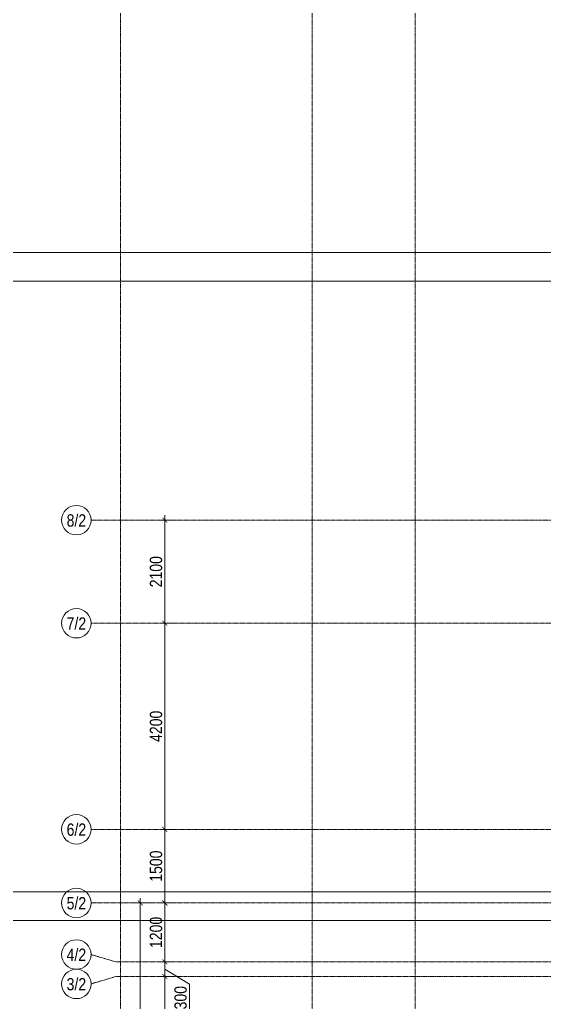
# Model space of a CAD drawing. Header units: millimetres. Extents: x -65509 to 912790, y 446 to 713294.
# Drawn here: x 421146 to 431828, y 517758 to 537783 of the extents above; entities that cross this region are included whole.
import ezdxf
from ezdxf import colors
from ezdxf.entities.mleader import LeaderData, LeaderLine
from ezdxf.enums import TextEntityAlignment as Align
from ezdxf.math import Vec2, Vec3

# ---------------------------------------------------------------- set-up
doc = ezdxf.new("R2010")
doc.units = ezdxf.units.MM
doc.linetypes.add('CENTER2', pattern=[28.575, 19.05, -3.175, 3.175, -3.175])
doc.layers.get('Defpoints').update_dxf_attribs({"color": 250})
for name, color, linetype, lineweight in [('АР_ФАСАД', 250, 'Continuous', 9), ('РД_Воронки с кровли', 250, 'Continuous', 18), ('РД_Оси_100', 250, 'Continuous', 0), ('РД_Оси_размер', 250, 'Continuous', 0)]:
    doc.layers.add(name, color=color, linetype=linetype, lineweight=lineweight)
doc.styles.add('style1', font='ARIALN.TTF')
doc.styles.add('ккк', font='isocpeur.ttf', dxfattribs={"width": 0.85, "oblique": 15})
doc.dimstyles.new('Dim100_ареал', dxfattribs={"dimscale": 100, "dimtxt": 2.5, "dimasz": 1, "dimexe": 1, "dimexo": 1, "dimgap": 0.5, "dimtad": 1, "dimzin": 12, "dimdsep": 46, "dimtxsty": 'style1', "dimblk": 'ARCHTICK', "dimcen": 1, "dimdle": 1, "dimclrd": 256, "dimclre": 256, "dimaunit": 1, "dimadec": 0, "dimazin": 3, "dimtfac": 1, "dimtmove": 1, "dimatfit": 3, "dimldrblk": 'OPEN30', "dimfxl": 4, "dimfxlon": 1, "dimtolj": 1, "dimtzin": 0, "dimlwd": 9, "dimlwe": 9, "dimarcsym": 0})

# ---------------------------------------------------------------- blocks, each defined once
blk = doc.blocks.new('A-iden')
at = {"linetype": 'Continuous', "lineweight": 5}
blk.add_circle((0, -4), 3, dxfattribs=at)
at = {"color": 0, "linetype": 'Continuous', "lineweight": 20, "style": 'ккк', "width": 0.85}
blk.add_attdef('ID', text='', height=8, dxfattribs=at).set_placement((0.31, -3.85), align=Align.MIDDLE_CENTER)
blk = doc.blocks.new('_ArchTick')
at = {"color": 0, "linetype": 'ByBlock', "const_width": 0.15}
blk.add_lwpolyline([(-0.5, -0.5), (0.5, 0.5)], dxfattribs=at)
blk = doc.blocks.new('*D217')
at = {"layer": 'Defpoints', "color": 0, "transparency": 16777216}
for p in [(34000, 13500), (37500, 13500), (37500, 0)]:
    blk.add_point(p, dxfattribs=at)
at = {"layer": 'РД_Оси_размер', "color": 0, "lineweight": 5, "transparency": 16777216}
for p, q in [((34200, 13500), (33900, 13500)), ((34000, -100), (34000, 13600)), ((34200, 0), (33900, 0))]:
    blk.add_line(p, q, dxfattribs=at)
at = {"layer": 'РД_Оси_размер', "color": 0, "lineweight": 5, "transparency": 16777216, "xscale": 100, "yscale": 100, "zscale": 100}
for p, rotation in [((34000, 13500), 90), ((34000, 0), 270)]:
    blk.add_blockref('_ArchTick', p, dxfattribs=dict(at, rotation=rotation))
at = {"layer": 'РД_Оси_размер', "color": 0, "transparency": 16777216, "insert": (33822, 6750), "char_height": 250, "attachment_point": 5, "rotation": 90, "style": 'style1'}
blk.add_mtext('\\A1;13500', dxfattribs=at)
blk = doc.blocks.new('_Open30')
at = {"color": 0, "linetype": 'ByBlock', "lineweight": -2}
for p, q in [((-1, 0.27), (0, 0)), ((0, 0), (-1, -0.27)), ((0, 0), (-1, 0))]:
    blk.add_line(p, q, dxfattribs=at)
blk = doc.blocks.new('*D230')
at = {"layer": 'Defpoints', "color": 0, "transparency": 16777216}
for p in [(36000, 21300), (34500, 19200), (36000, 19200)]:
    blk.add_point(p, dxfattribs=at)
at = {"layer": 'РД_Оси_размер', "color": 0, "lineweight": 5, "transparency": 16777216}
for p, q in [((34700, 21300), (34400, 21300)), ((34500, 21400), (34500, 19100)), ((34700, 19200), (34400, 19200))]:
    blk.add_line(p, q, dxfattribs=at)
at = {"layer": 'РД_Оси_размер', "color": 0, "lineweight": 5, "transparency": 16777216, "xscale": 100, "yscale": 100, "zscale": 100}
for p, rotation in [((34500, 21300), 90), ((34500, 19200), 270)]:
    blk.add_blockref('_ArchTick', p, dxfattribs=dict(at, rotation=rotation))
at = {"layer": 'РД_Оси_размер', "color": 0, "transparency": 16777216, "insert": (34322, 20250), "char_height": 250, "attachment_point": 5, "rotation": 90, "style": 'style1'}
blk.add_mtext('\\A1;2100', dxfattribs=at)
blk = doc.blocks.new('*D218')
at = {"layer": 'Defpoints', "color": 0, "transparency": 16777216}
for p in [(36000, 19200), (34500, 15000), (36000, 15000)]:
    blk.add_point(p, dxfattribs=at)
at = {"layer": 'РД_Оси_размер', "color": 0, "lineweight": 5, "transparency": 16777216}
for p, q in [((34500, 19300), (34500, 14900)), ((34700, 19200), (34400, 19200)), ((34700, 15000), (34400, 15000))]:
    blk.add_line(p, q, dxfattribs=at)
at = {"layer": 'РД_Оси_размер', "color": 0, "lineweight": 5, "transparency": 16777216, "xscale": 100, "yscale": 100, "zscale": 100}
for p, rotation in [((34500, 19200), 90), ((34500, 15000), 270)]:
    blk.add_blockref('_ArchTick', p, dxfattribs=dict(at, rotation=rotation))
at = {"layer": 'РД_Оси_размер', "color": 0, "transparency": 16777216, "insert": (34322, 17100), "char_height": 250, "attachment_point": 5, "rotation": 90, "style": 'style1'}
blk.add_mtext('\\A1;4200', dxfattribs=at)
blk = doc.blocks.new('*D231')
at = {"layer": 'Defpoints', "color": 0, "transparency": 16777216}
for p in [(36000, 15000), (34500, 13500), (36000, 13500)]:
    blk.add_point(p, dxfattribs=at)
at = {"layer": 'РД_Оси_размер', "color": 0, "lineweight": 5, "transparency": 16777216}
for p, q in [((34500, 15100), (34500, 13400)), ((34700, 15000), (34400, 15000)), ((34700, 13500), (34400, 13500))]:
    blk.add_line(p, q, dxfattribs=at)
at = {"layer": 'РД_Оси_размер', "color": 0, "lineweight": 5, "transparency": 16777216, "xscale": 100, "yscale": 100, "zscale": 100}
for p, rotation in [((34500, 15000), 90), ((34500, 13500), 270)]:
    blk.add_blockref('_ArchTick', p, dxfattribs=dict(at, rotation=rotation))
at = {"layer": 'РД_Оси_размер', "color": 0, "transparency": 16777216, "insert": (34322, 14250), "char_height": 250, "attachment_point": 5, "rotation": 90, "style": 'style1'}
blk.add_mtext('\\A1;1500', dxfattribs=at)
blk = doc.blocks.new('*D232')
at = {"layer": 'Defpoints', "color": 0, "transparency": 16777216}
for p in [(36000, 13500), (34500, 12300), (36000, 12300)]:
    blk.add_point(p, dxfattribs=at)
at = {"layer": 'РД_Оси_размер', "color": 0, "lineweight": 5, "transparency": 16777216}
for p, q in [((34700, 13500), (34400, 13500)), ((34500, 13600), (34500, 12200)), ((34700, 12300), (34400, 12300))]:
    blk.add_line(p, q, dxfattribs=at)
at = {"layer": 'РД_Оси_размер', "color": 0, "lineweight": 5, "transparency": 16777216, "xscale": 100, "yscale": 100, "zscale": 100}
for p, rotation in [((34500, 13500), 90), ((34500, 12300), 270)]:
    blk.add_blockref('_ArchTick', p, dxfattribs=dict(at, rotation=rotation))
at = {"layer": 'РД_Оси_размер', "color": 0, "transparency": 16777216, "insert": (34322, 12900), "char_height": 250, "attachment_point": 5, "rotation": 90, "style": 'style1'}
blk.add_mtext('\\A1;1200', dxfattribs=at)
blk = doc.blocks.new('*D233')
at = {"layer": 'Defpoints', "color": 0, "transparency": 16777216}
for p in [(36000, 12300), (34500, 12000), (36000, 12000)]:
    blk.add_point(p, dxfattribs=at)
at = {"layer": 'РД_Оси_размер', "color": 0, "lineweight": 5, "transparency": 16777216}
for p, q in [((34700, 12300), (34400, 12300)), ((34500, 12400), (34500, 11900)), ((34500, 12150), (35000, 11846)), ((34700, 12000), (34400, 12000)), ((35000, 11846), (35000, 11293))]:
    blk.add_line(p, q, dxfattribs=at)
at = {"layer": 'РД_Оси_размер', "color": 0, "lineweight": 5, "transparency": 16777216, "xscale": 100, "yscale": 100, "zscale": 100}
for p, rotation in [((34500, 12300), 90), ((34500, 12000), 270)]:
    blk.add_blockref('_ArchTick', p, dxfattribs=dict(at, rotation=rotation))
at = {"layer": 'РД_Оси_размер', "color": 0, "transparency": 16777216, "insert": (34822, 11570), "char_height": 250, "attachment_point": 5, "rotation": 90, "style": 'style1'}
blk.add_mtext('\\A1;300', dxfattribs=at)
blk = doc.blocks.new('*D234')
at = {"layer": 'Defpoints', "color": 0, "transparency": 16777216}
for p in [(36000, 12000), (34500, 7800), (36000, 7800)]:
    blk.add_point(p, dxfattribs=at)
at = {"layer": 'РД_Оси_размер', "color": 0, "lineweight": 5, "transparency": 16777216}
for p, q in [((34500, 12100), (34500, 7700)), ((34700, 12000), (34400, 12000)), ((34700, 7800), (34400, 7800))]:
    blk.add_line(p, q, dxfattribs=at)
at = {"layer": 'РД_Оси_размер', "color": 0, "lineweight": 5, "transparency": 16777216, "xscale": 100, "yscale": 100, "zscale": 100}
for p, rotation in [((34500, 12000), 90), ((34500, 7800), 270)]:
    blk.add_blockref('_ArchTick', p, dxfattribs=dict(at, rotation=rotation))
at = {"layer": 'РД_Оси_размер', "color": 0, "transparency": 16777216, "insert": (34322, 9900), "char_height": 250, "attachment_point": 5, "rotation": 90, "style": 'style1'}
blk.add_mtext('\\A1;4200', dxfattribs=at)
blk = doc.blocks.new('СОШ_2200_АР_ОСИ_М100_28.05.24')
at = {"layer": 'РД_Оси_100', "linetype": 'CENTER2'}
for p, q in [((37500, -6155), (37500, 139938.679)), ((71363.995, 19200), (33000, 19200)), ((71363.995, 15000), (33000, 15000)), ((33000, 13500), (85055, 13500))]:
    blk.add_line(p, q, dxfattribs=at)
at = {"layer": 'РД_Оси_100', "color": 1, "linetype": 'CENTER2'}
blk.add_line((39600, -6155), (39600, 139938.679), dxfattribs=at)
blk.add_lwpolyline([(33600, 139938.679), (33600, -6155)], dxfattribs=at)
at = {"layer": 'РД_Оси_100', "linetype": 'CENTER2'}
for points in [[(33000, 21300), (71363.995, 21300)], [(85055, 12300), (33500, 12300), (33000, 12450)], [(85055, 12000), (33500, 12000), (33000, 11850)]]:
    blk.add_lwpolyline(points, dxfattribs=at)
at = {"layer": 'РД_Оси_100', "color": 0}
ref = blk.add_blockref('A-iden', (32700, 21700), dxfattribs=dict(at, xscale=100, yscale=100, zscale=100))
ref.add_attrib('ID', '8/2', dxfattribs={"layer": '0', "linetype": 'Continuous', "height": 250, "style": 'style1'}).set_placement((32700, 21300), align=Align.MIDDLE)
ref = blk.add_blockref('A-iden', (32700, 19600), dxfattribs=dict(at, xscale=100, yscale=100, zscale=100))
ref.add_attrib('ID', '7/2', dxfattribs={"layer": '0', "linetype": 'Continuous', "height": 250, "style": 'style1'}).set_placement((32700, 19200), align=Align.MIDDLE)
ref = blk.add_blockref('A-iden', (32700, 15400), dxfattribs=dict(at, xscale=100, yscale=100, zscale=100))
ref.add_attrib('ID', '6/2', dxfattribs={"layer": '0', "linetype": 'Continuous', "height": 250, "style": 'style1'}).set_placement((32700, 15000), align=Align.MIDDLE)
ref = blk.add_blockref('A-iden', (32700, 13900), dxfattribs=dict(at, xscale=100, yscale=100, zscale=100))
ref.add_attrib('ID', '5/2', dxfattribs={"layer": '0', "linetype": 'Continuous', "height": 250, "style": 'style1'}).set_placement((32700, 13500), align=Align.MIDDLE)
ref = blk.add_blockref('A-iden', (32700, 12850), dxfattribs=dict(at, xscale=100, yscale=100, zscale=100))
ref.add_attrib('ID', '4/2', dxfattribs={"layer": '0', "linetype": 'Continuous', "height": 250, "style": 'style1'}).set_placement((32700, 12450), align=Align.MIDDLE)
ref = blk.add_blockref('A-iden', (32700, 12250), dxfattribs=dict(at, xscale=100, yscale=100, zscale=100))
ref.add_attrib('ID', '3/2', dxfattribs={"layer": '0', "linetype": 'Continuous', "height": 250, "style": 'style1'}).set_placement((32700, 11850), align=Align.MIDDLE)
at = {"layer": 'РД_Оси_размер'}
for base, p1, p2, picture, middle in [((34500, 19200), (36000, 21300), (36000, 19200), '*D230', (34322.357, 20250)), ((34500, 15000), (36000, 19200), (36000, 15000), '*D218', (34322.357, 17100)), ((34500, 13500), (36000, 15000), (36000, 13500), '*D231', (34322.357, 14250)), ((34000, 13500), (37500, 0), (37500.05, 13500), '*D217', (33822.357, 6750)), ((34500, 12300), (36000, 13500), (36000, 12300), '*D232', (34322.357, 12900)), ((34500, 7800), (36000, 12000), (36000, 7800), '*D234', (34322.357, 9900))]:
    dim = blk.add_linear_dim(base=base, p1=p1, p2=p2, angle=90, dimstyle='Dim100_ареал', dxfattribs=at)
    dim.commit()
    dim.dimension.update_dxf_attribs({"geometry": picture, "text_midpoint": middle})
dim = blk.add_linear_dim(base=(34500, 12000), p1=(36000, 12300), p2=(36000, 12000), angle=90, dimstyle='Dim100_ареал', dxfattribs=at)
dim.commit()
dim.dimension.update_dxf_attribs({"geometry": '*D233', "text_midpoint": (35000, 11795.682), "dimtype": 128})

msp = doc.modelspace()

# ---------------------------------------------------------------- linework, layer by layer
at = {"layer": 'АР_ФАСАД'}
for points in [[(504555.882, 597663.318), (504555.882, 641438.318), (462345.882, 641438.318), (462345.882, 635438.318), (426745.882, 635438.318), (426745.882, 607138.318), (389245.882, 607138.318), (389245.882, 519428.318), (434765.882, 519428.318)], [(462345.882, 634853.318), (427330.882, 634853.318), (427330.882, 606553.318), (389830.882, 606553.318), (389830.882, 520013.318), (434765.882, 520013.318)], [(434870.882, 532453.318), (409470.882, 532453.318), (409470.882, 575213.318), (434845.882, 575213.318)], [(434870.882, 533038.318), (410055.882, 533038.318), (410055.882, 574628.318), (434845.882, 574628.318)]]:
    msp.add_lwpolyline(points, dxfattribs=at)

# ---------------------------------------------------------------- block references
at = {"layer": 'РД_Оси_100'}
msp.add_blockref('СОШ_2200_АР_ОСИ_М100_28.05.24', (389600.882, 506283.318), dxfattribs=at)

# ---------------------------------------------------------------- leaders
at = {"layer": 'РД_Воронки с кровли', "lineweight": 70}
ml = msp.add_multileader_mtext('Standard', dxfattribs=at)
ml.set_content('ВК_Под потолком 4 этажа уйдет в с.у. соседний. ниже опускать не надо.', color=256, style='style1')
ml.set_leader_properties(color=256)
ml.build(insert=Vec2(0, 0))
ml.multileader.update_dxf_attribs({"has_dogleg": 0, "text_left_attachment_type": 6, "text_right_attachment_type": 6, "arrow_head_size": 500, "scale": 100})
ctx = ml.context
ctx.base_point, ctx.scale, ctx.char_height, ctx.arrow_head_size, ctx.landing_gap_size, ctx.plane_origin, ctx.plane_x_axis, ctx.plane_y_axis = Vec3(429148.836, 512235.06), 100, 300, 500, 50, Vec3(404115.306, 502377.96), Vec3(1, 0.00000001), Vec3(-0.00000001, 1)
ctx.left_attachment, ctx.right_attachment = 6, 6
notes = []
notes.append((ctx, [(0, (1, 1, 0), (433647.763, 512235.06), (-1, -0.00000001), 8, [(1, [(442100.882, 518063.32)], 0, [])])]))
ctx.mtext.insert, ctx.mtext.text_direction, ctx.mtext.rotation, ctx.mtext.width, ctx.mtext.defined_height, ctx.mtext.flow_direction = Vec3(429200.882, 512623.259), Vec3(1, 0.00000001), 0.00000001, 4538.94863, 395.157, 5
for ctx, leaders in notes:
    for number, flags, end, landing, length, lines in leaders:
        leader = LeaderData()
        leader.index, (leader.has_last_leader_line, leader.has_dogleg_vector, leader.attachment_direction) = number, flags
        leader.last_leader_point, leader.dogleg_vector, leader.dogleg_length = Vec3(end), Vec3(landing), length
        for number, points, colour, breaks in lines:
            line = LeaderLine()
            line.index, line.vertices, line.color, line.breaks = number, Vec3.list(points), colors.encode_raw_color(colour), breaks
            leader.lines.append(line)
        ctx.leaders.append(leader)

doc.saveas('drawing.dxf')
